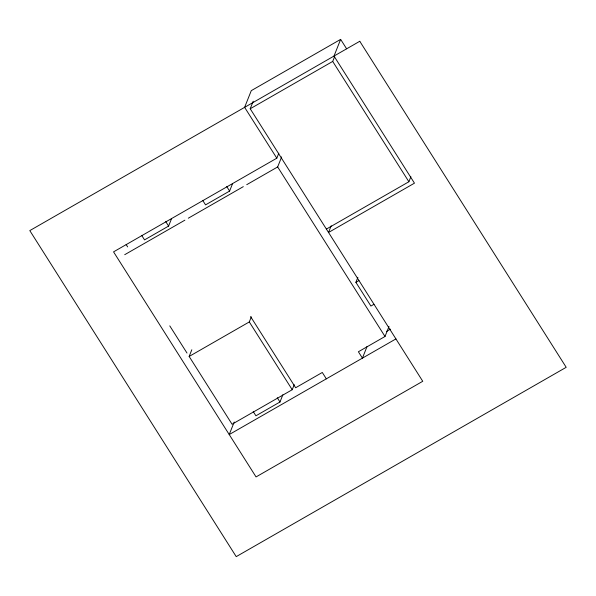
<?xml version="1.0" encoding="UTF-8"?>
<svg xmlns="http://www.w3.org/2000/svg" width="596" height="596" viewBox="0 0 596 596"><rect width="100%" height="100%" fill="white"/><g stroke="black" fill="none" stroke-linecap="round" stroke-linejoin="round"><path stroke-width="0.89" d="M141.677 235.368L144.537 239.883L168.601 226.078L171.477 218.836M278.801 153.179L276.812 158.186L113.553 251.862L256.049 476.927L422.75 381.284L250.208 108.763L253.196 101.246M202.692 200.36L205.553 204.875L229.609 191.07L232.492 183.829M294.215 384.711L292.219 389.724L232.06 424.24L189.148 356.453L191.808 349.77M246.744 184.678L277.661 166.94L281.655 156.912M346.604 48.783L340.644 39.366L333.998 56.069L414.466 183.166L328.53 232.477L331.19 225.795M250.208 108.763L332.702 61.433L334.699 56.419M189.148 356.453L249.299 321.937L251.296 316.93M234.213 422.028L229.222 434.558L395.923 338.915M253.225 411.553L255.922 415.807L279.978 402.002L282.862 394.761M373.968 304.303L370.913 306.053L355.887 282.325L357.883 277.319M326.385 229.088L408.886 181.75L410.875 176.736M367.076 346.44L362.428 358.136L358.39 351.759L385.009 336.487L389.002 326.459M340.644 39.366L251.274 90.644L244.621 107.347L276.812 158.186M124.713 254.693L184.872 220.177M188.306 218.21L243.31 186.652M355.887 282.325L358.948 280.574M386.461 331.45L390.492 329.141M332.702 61.433L408.886 181.75M277.661 166.94L385.009 336.487M226.748 186.555L229.609 191.07M326.332 378.847L322.294 372.47L295.653 387.75L250.588 316.58M249.299 321.937L292.219 389.724M165.74 221.563L168.601 226.078M277.289 397.748L279.978 402.002M126.158 244.561L127.648 246.915M169.778 325.87L187.002 353.063M359.775 41.28L29.8 230.607L236.225 556.634L566.2 367.307L359.775 41.28"/></g></svg>
